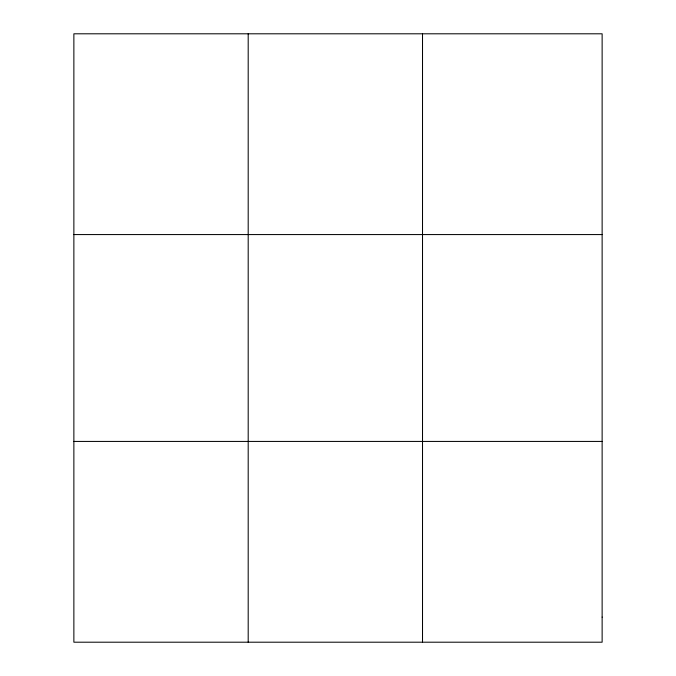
<?xml version="1.0" encoding="UTF-8"?>
<svg xmlns="http://www.w3.org/2000/svg" width="676" height="676" viewBox="0 0 676 676"><rect width="100%" height="100%" fill="white"/><g stroke="black" fill="none" stroke-linecap="round" stroke-linejoin="round"><path stroke-width="1.01" d="M248.193 33.8L248.193 642.2M422.517 33.8L422.517 642.2M73.87 234.572L602.13 234.572M73.87 441.428L602.13 441.428M602.13 617.103L602.13 642.2L73.87 642.2L73.87 33.8L602.13 33.8L602.13 617.103"/></g></svg>
